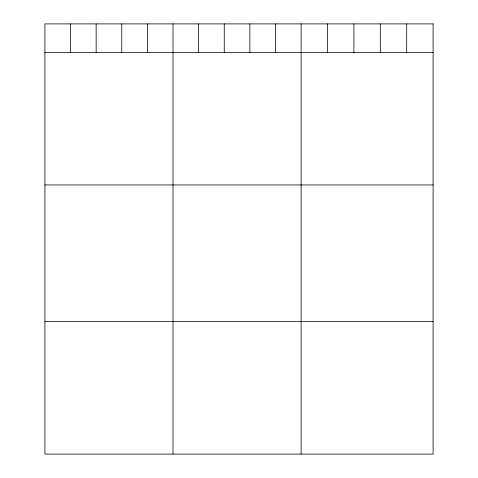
<?xml version="1.0" encoding="UTF-8"?>
<svg xmlns="http://www.w3.org/2000/svg" width="478" height="478" viewBox="0 0 478 478"><rect width="100%" height="100%" fill="white"/><g stroke="black" fill="none" stroke-linecap="round" stroke-linejoin="round"><path stroke-width="0.72" d="M44.908 52.389L433.092 52.389M44.908 184.95L433.092 184.95M44.908 321.533L433.092 321.533M406.694 23.9L406.694 52.389M380.303 23.9L380.303 52.389M353.905 23.9L353.905 52.389M327.508 23.9L327.508 52.389M301.11 23.9L301.11 454.1M275.489 23.9L275.489 52.389M249.869 23.9L249.869 52.389M224.248 23.9L224.248 52.389M198.627 23.9L198.627 52.389M173.006 23.9L173.006 454.1M147.385 23.9L147.385 52.389M121.765 23.9L121.765 52.389M96.15 23.9L96.15 52.389M70.529 23.9L70.529 52.389M433.092 23.9L44.908 23.9L44.908 454.1L433.092 454.1L433.092 23.9"/></g></svg>
